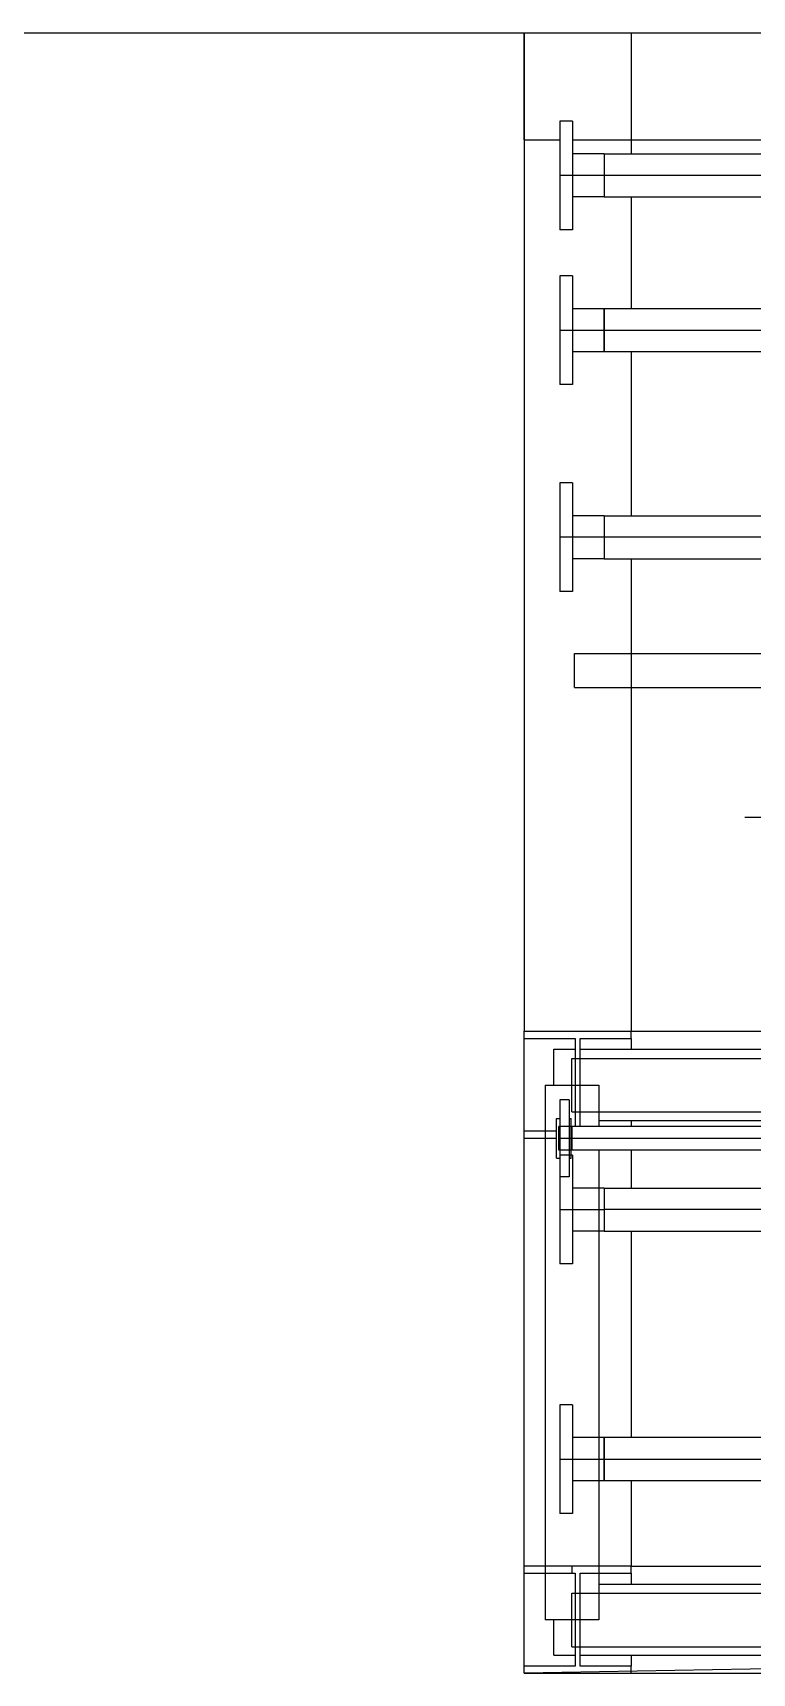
# Model space of a CAD drawing. Header units: inches. Extents: x 295136 to 296247, y 2627183 to 2627409.
# Drawn here: x 295239.414 to 295240.422, y 2627289.432 to 2627291.732 of the extents above; entities that cross this region are included whole.
import ezdxf

# ---------------------------------------------------------------- set-up
doc = ezdxf.new("R2010")
doc.units = ezdxf.units.IN
doc.header["$MEASUREMENT"] = 0
doc.layers.add('EQUIPMENT LAYOUT-EMBED 1_DWG$0$DwgTemplate', color=7, linetype='Continuous')
doc.layers.add('Layout', color=6, linetype='Continuous')

# ---------------------------------------------------------------- blocks, each defined once
blk = doc.blocks.new('A$C55974CAD')
at = {"layer": 'EQUIPMENT LAYOUT-EMBED 1_DWG$0$DwgTemplate', "color": 7, "lineweight": 25}
for p, q in [((61, 22.4), (61, 0)), ((59, 8.15), (58.9238, 8.15)), ((58.9238, 8.1324), (58.9238, 8.15)), ((59, 8.15), (59, 8.0956)), ((59.0762, 8.15), (59, 8.15)), ((59.0762, 8.1324), (59.0762, 8.15)), ((59.35, 8.15), (59.2738, 8.15)), ((59.2738, 8.1324), (59.2738, 8.15)), ((59.35, 8.15), (59.35, 8.0956)), ((59.396, 8.15), (59.35, 8.15)), ((59.45, 8.15), (59.396, 8.15)), ((59.396, 8.1372), (59.396, 8.15)), ((59.4222, 8.1549), (59.45, 8.1549)), ((59.4222, 8.1549), (59.4222, 8.15)), ((59.4262, 8.1324), (59.4262, 8.15)), ((59.4333, 8.1517), (59.4667, 8.1517)), ((59.4333, 8.1342), (59.4333, 8.1517)), ((59.45, 8.1549), (59.4778, 8.1549)), ((59.45, 8.15), (59.45, 8.1517)), ((59.45, 8.1517), (59.45, 8.1342)), ((59.504, 8.15), (59.45, 8.15)), ((59.4667, 8.1342), (59.4667, 8.1517)), ((59.4778, 8.1549), (59.4778, 8.15)), ((59.504, 8.1372), (59.504, 8.15)), ((60.2926, 8.15), (60.2164, 8.15)), ((60.2164, 8.1324), (60.2164, 8.15)), ((60.2926, 8.088), (60.2926, 8.15)), ((60.3688, 8.15), (60.2926, 8.15)), ((60.3688, 8.1324), (60.3688, 8.15)), ((60.5829, 8.15), (60.5067, 8.15)), ((60.5067, 8.1324), (60.5067, 8.15)), ((60.5829, 8.15), (60.5829, 8.088)), ((60.6591, 8.15), (60.5829, 8.15)), ((60.6591, 8.1324), (60.6591, 8.15)), ((60.8, 8.15), (60.7238, 8.15)), ((60.7238, 8.1324), (60.7238, 8.15)), ((60.8, 8.088), (60.8, 8.15)), ((60.8762, 8.15), (60.8, 8.15)), ((60.8762, 8.1324), (60.8762, 8.15)), ((59, 8.1324), (58.9238, 8.1324)), ((58.9698, 8.0956), (58.9698, 8.1324)), ((59.0762, 8.1324), (59, 8.1324)), ((59.0302, 8.0956), (59.0302, 8.1324)), ((59.35, 8.1324), (59.2738, 8.1324)), ((59.3198, 8.0956), (59.3198, 8.1324)), ((59.4262, 8.1324), (59.35, 8.1324)), ((59.3802, 8.0956), (59.3802, 8.1324)), ((59.45, 8.1372), (59.396, 8.1372)), ((59.4222, 8.1372), (59.4222, 8.1342)), ((59.4222, 8.1342), (59.45, 8.1342)), ((59.4333, 6.4381), (59.4333, 8.1342)), ((59.504, 8.1372), (59.45, 8.1372)), ((59.45, 8.1342), (59.4778, 8.1342)), ((59.45, 8.1342), (59.45, 6.4381)), ((59.4667, 6.4381), (59.4667, 8.1342)), ((59.4778, 8.1372), (59.4778, 8.1342)), ((60.2926, 8.1324), (60.2164, 8.1324)), ((60.2625, 8.088), (60.2625, 8.1324)), ((60.3688, 8.1324), (60.2926, 8.1324)), ((60.3228, 8.088), (60.3228, 8.1324)), ((60.5829, 8.1324), (60.5067, 8.1324)), ((60.5527, 8.088), (60.5527, 8.1324)), ((60.6591, 8.1324), (60.5829, 8.1324)), ((60.613, 8.088), (60.613, 8.1324)), ((60.8, 8.1324), (60.7238, 8.1324)), ((60.7698, 8.088), (60.7698, 8.1324)), ((60.8762, 8.1324), (60.8, 8.1324)), ((60.8302, 8.088), (60.8302, 8.1324)), ((58.9698, 8.088), (58.9698, 8.0956)), ((58.9698, 8.088), (59.0302, 8.088)), ((58.9698, 7.781), (58.9698, 8.088)), ((59, 8.088), (58.9698, 8.088)), ((59, 8.0956), (59, 8.088)), ((59, 8.088), (59, 7.781)), ((59.0302, 8.088), (59, 8.088)), ((59.0302, 8.088), (59.0302, 8.0956)), ((59.0302, 7.781), (59.0302, 8.088)), ((59.3198, 8.088), (59.3198, 8.0956)), ((59.3802, 8.088), (59.3198, 8.088)), ((59.3198, 8.088), (59.3198, 7.4871)), ((59.35, 8.088), (59.3198, 8.088)), ((59.35, 8.0956), (59.35, 8.088)), ((59.35, 6.6762), (59.35, 8.088)), ((59.3802, 8.088), (59.35, 8.088)), ((59.3802, 8.088), (59.3802, 8.0956)), ((59.3802, 8.088), (59.3802, 6.6762)), ((60.2926, 8.088), (60.2625, 8.088)), ((60.3228, 8.088), (60.2625, 8.088)), ((60.2625, 8.088), (60.2625, 7.2167)), ((60.3228, 8.088), (60.2926, 8.088)), ((60.2926, 7.2167), (60.2926, 8.088)), ((60.3228, 8.088), (60.3228, 7.2167)), ((60.5527, 8.088), (60.613, 8.088)), ((60.5527, 7.3762), (60.5527, 8.088)), ((60.5829, 8.088), (60.5527, 8.088)), ((60.5829, 8.088), (60.5829, 7.3762)), ((60.613, 8.088), (60.5829, 8.088)), ((60.613, 7.3762), (60.613, 8.088)), ((60.8, 8.088), (60.7698, 8.088)), ((60.8302, 8.088), (60.7698, 8.088)), ((60.7698, 8.088), (60.7698, 7.5639)), ((60.8302, 8.088), (60.8, 8.088)), ((60.8, 7.5639), (60.8, 8.088)), ((60.8302, 8.088), (60.8302, 7.5639))]:
    blk.add_line(p, q, dxfattribs=at)
at = {"layer": 'EQUIPMENT LAYOUT-EMBED 1_DWG$0$DwgTemplate', "color": 1, "lineweight": 25}
for p, q in [((58.7, 8.2), (58.7, 8.05)), ((58.71, 8.1285), (58.71, 8.2)), ((58.84, 8.2), (58.84, 8.1285)), ((58.85, 8.05), (58.85, 8.2)), ((59.45, 8.2), (59.45, 8.1549)), ((59.46, 8.1549), (59.46, 8.2)), ((59.59, 8.2), (59.59, 8.1285)), ((61, 8.2), (59.6, 8.2)), ((60.85, 8.2), (61, 8.2)), ((60.85, 8.2), (60.85, 8.15)), ((61, 8.2), (61, 4.8391)), ((61, 8.2), (61, 8.05)), ((59.5244, 8.1706), (58.7746, 8.1706)), ((58.7746, 8.0956), (58.7746, 8.1706)), ((59.5244, 8.1706), (59.5244, 8.0956)), ((58.725, 8.1583), (58.7746, 8.1583)), ((58.725, 8.1583), (58.725, 8.1285)), ((59.5244, 8.1583), (59.575, 8.1583)), ((59.575, 8.1583), (59.575, 8.1285)), ((58.84, 8.1285), (58.71, 8.1285)), ((58.71, 8.05), (58.71, 8.1215)), ((58.71, 8.1215), (58.84, 8.1215)), ((58.725, 8.1215), (58.725, 6.0833)), ((58.7371, 8.1331), (58.7371, 3.9747)), ((58.7371, 8.1331), (58.8121, 8.1331)), ((58.8121, 8.1331), (58.8121, 3.9747)), ((58.84, 8.1215), (58.84, 8.05)), ((59.59, 8.1285), (59.4667, 8.1285)), ((59.4667, 8.1215), (59.59, 8.1215)), ((59.4869, 8.1331), (59.5619, 8.1331)), ((59.4869, 8.1331), (59.4869, 3.9747)), ((59.5619, 8.1331), (59.5619, 3.9747)), ((59.575, 8.1215), (59.575, 7.0167)), ((59.59, 8.1215), (59.59, 8.05)), ((60.0819, 8.1296), (60.0819, 7.6667)), ((60.0819, 8.1296), (60.1299, 8.1296)), ((60.1299, 8.1296), (60.1299, 7.6635)), ((60.85, 8.1324), (60.85, 7.286)), ((59.4333, 8.0956), (58.7746, 8.0956)), ((58.825, 8.0956), (58.825, 6.0833)), ((59.5244, 8.0956), (59.4667, 8.0956)), ((59.475, 8.0956), (59.475, 7.0167)), ((58.7, 8.05), (58.7, 7.0167)), ((58.7, 8.05), (58.71, 8.05)), ((58.725, 8.05), (58.71, 8.05)), ((58.84, 8.05), (58.825, 8.05)), ((58.84, 8.05), (58.85, 8.05)), ((58.85, 8.05), (58.85, 7.6577)), ((58.9698, 8.05), (58.85, 8.05)), ((59.3198, 8.05), (59.0302, 8.05)), ((59.4333, 8.05), (59.3802, 8.05)), ((59.475, 8.05), (59.4667, 8.05)), ((59.59, 8.05), (59.575, 8.05)), ((59.59, 8.05), (59.6, 8.05)), ((60.2625, 8.05), (59.6, 8.05)), ((60.5527, 8.05), (60.3228, 8.05)), ((60.7698, 8.05), (60.613, 8.05)), ((61, 8.05), (60.8302, 8.05)), ((59.9, 7.891), (59.9, 7.808))]:
    blk.add_line(p, q, dxfattribs=at)
at = {"layer": 'EQUIPMENT LAYOUT-EMBED 1_DWG$0$DwgTemplate', "color": 54, "lineweight": 25}
for p, q in [((58.7746, 3.9372), (58.7, 8.2)), ((58.7, 8.2), (59.6, 8.2)), ((59.6, 8.2), (59.6, 3.9))]:
    blk.add_line(p, q, dxfattribs=at)
at = {"layer": 'EQUIPMENT LAYOUT-EMBED 1_DWG$0$DwgTemplate', "color": 9, "lineweight": 25}
for p, q in [((58.85, 8.1331), (58.84, 8.1331)), ((59.4667, 8.1331), (59.4333, 8.1331))]:
    blk.add_line(p, q, dxfattribs=at)

msp = doc.modelspace()

# ---------------------------------------------------------------- block references
at = {"layer": 'Layout', "rotation": 90}
msp.add_blockref('A$C55974CAD', (295248.3027, 2627230.7321), dxfattribs=at)

doc.saveas('drawing.dxf')
